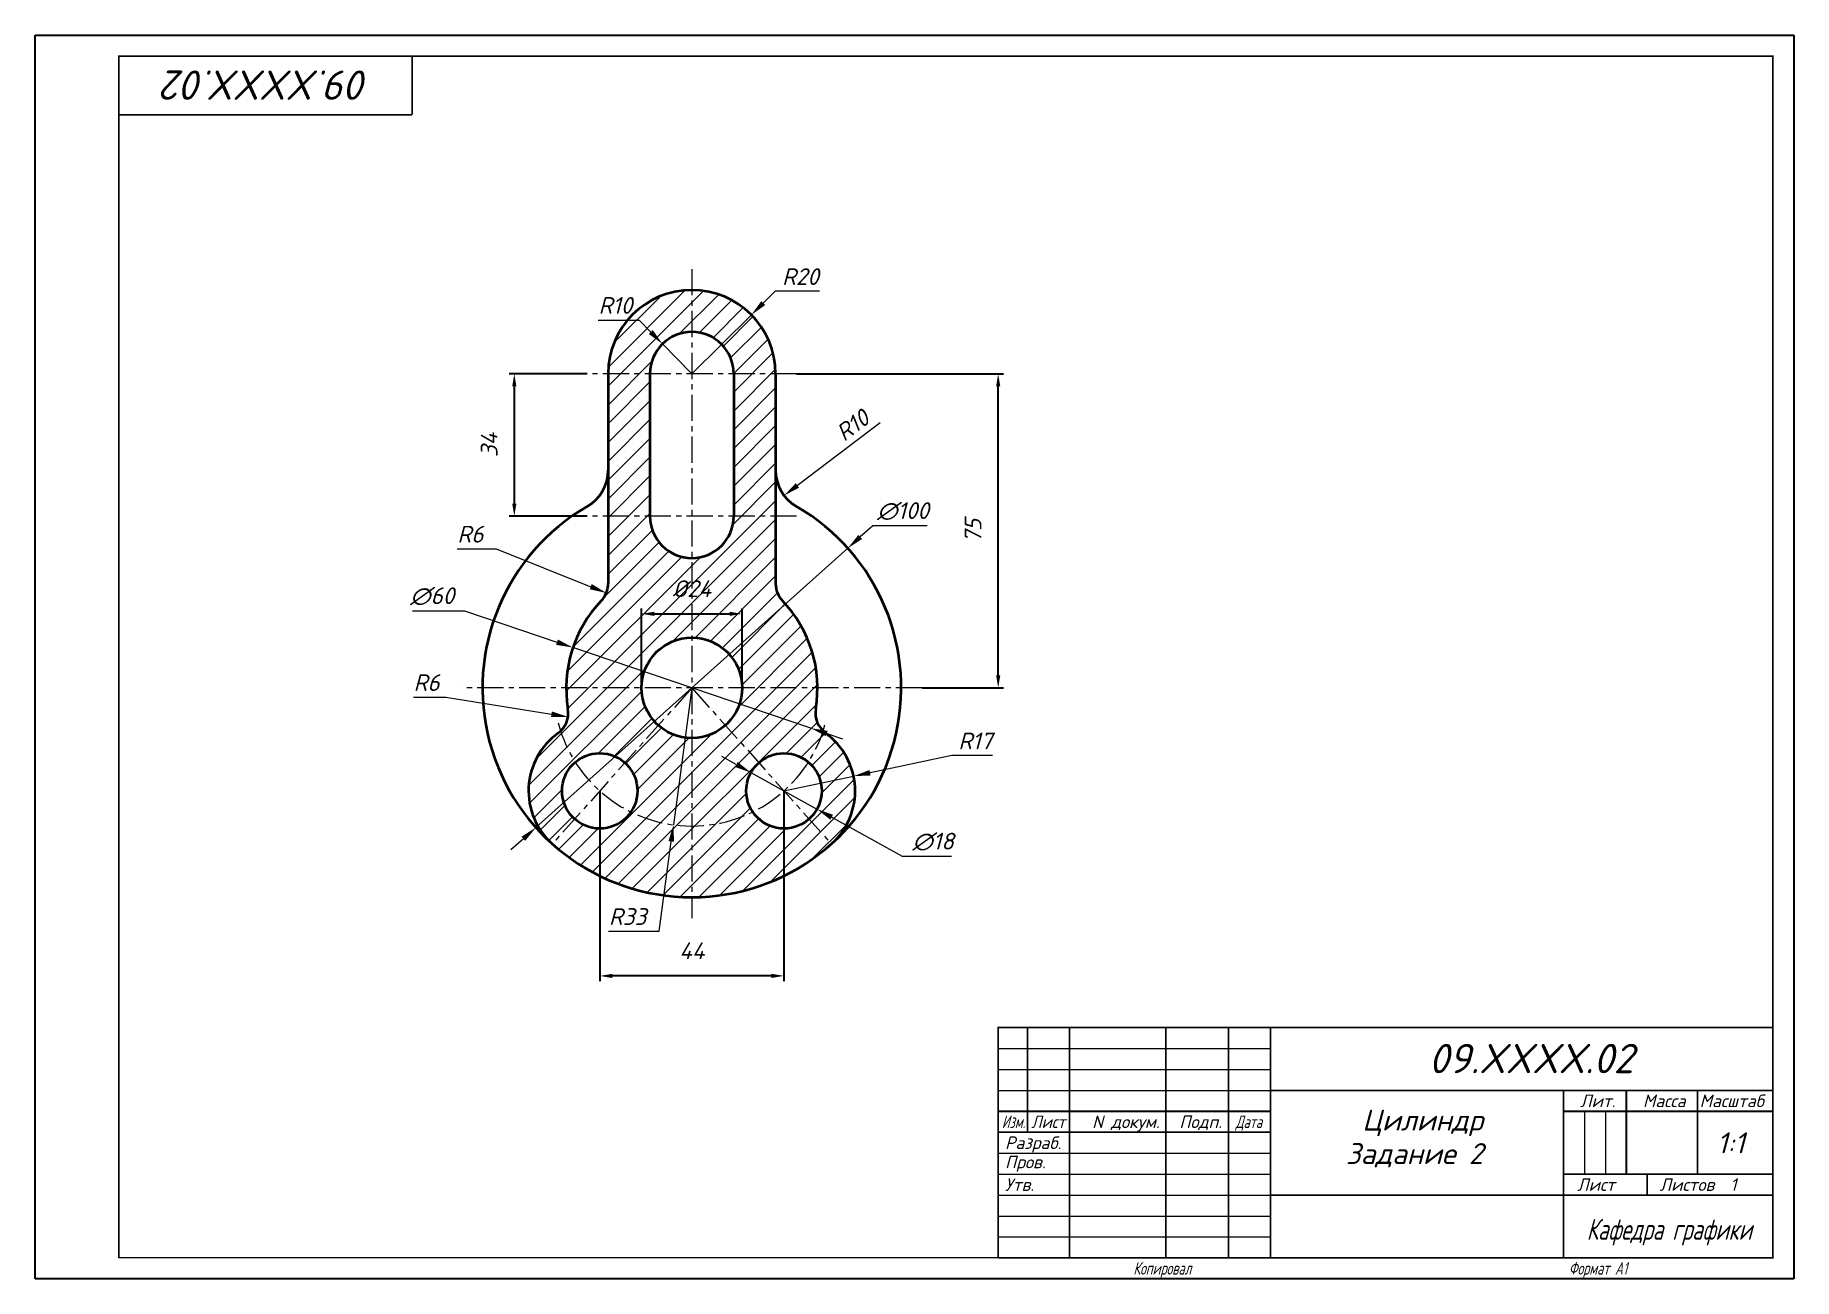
# Model space of a CAD drawing. Header units: millimetres. Extents: x 0 to 420, y 0 to 297.
import ezdxf
from ezdxf.enums import TextEntityAlignment as Align

# ---------------------------------------------------------------- set-up
doc = ezdxf.new("R2010")
doc.units = ezdxf.units.MM
doc.linetypes.add('CENTER', pattern=[2, 1.25, -0.25, 0.25, -0.25])
doc.layers.get('0').update_dxf_attribs({"lineweight": 15})
for name, color, linetype, lineweight in [('Осевая', 7, 'CENTER', 15), ('ОСН', 7, 'Continuous', 35), ('Размер', 7, 'Continuous', 18)]:
    doc.layers.add(name, color=color, linetype=linetype, lineweight=lineweight)
doc.styles.add('ESKD', font='isocpeur.ttf', dxfattribs={"oblique": 15, "height": 4})
doc.styles.get("Standard").update_dxf_attribs({"font": 'isocpeur.ttf', "oblique": 15})
doc.dimstyles.new('ESKD', dxfattribs={"dimtxt": 5, "dimasz": 4, "dimexe": 1.25, "dimexo": 0, "dimgap": 1.5, "dimtad": 3, "dimdec": 0, "dimdsep": 46, "dimtxsty": 'ESKD', "dimcen": 1.5, "dimdle": 1.25, "dimclrd": 256, "dimclre": 256, "dimclrt": 256, "dimazin": 2, "dimtfac": 0.766667, "dimtdec": 0, "dimtmove": 0, "dimatfit": 3, "dimtvp": 1.5, "dimtolj": 1, "dimtzin": 0, "dimlwd": -1, "dimlwe": -1, "dimarcsym": 0})
doc.dimstyles.new('ISO-25', dxfattribs={"dimtxt": 5, "dimasz": 3, "dimexe": 1.25, "dimexo": 0, "dimgap": 1.5, "dimtad": 0, "dimtoh": 1, "dimdec": 0, "dimzin": 0, "dimdsep": 46, "dimtxsty": 'ESKD', "dimcen": -3, "dimdle": 1.25, "dimadec": 0, "dimazin": 0, "dimtfac": 0.766667, "dimtdec": 0, "dimtofl": 0, "dimtmove": 2, "dimatfit": 3, "dimtvp": 1.5, "dimtolj": 1, "dimtzin": 0, "dimarcsym": 0})

# ---------------------------------------------------------------- blocks, each defined once
blk = doc.blocks.new('*D1')
at = {"layer": 'DEFPOINTS', "color": 0, "ltscale": 5, "transparency": 16777216}
for p in [(181.83, 216.13), (229.99, 216.13), (211.83, 141.13)]:
    blk.add_point(p, dxfattribs=at)
at = {"layer": 'Размер', "color": 0, "lineweight": -2, "ltscale": 5, "transparency": 16777216}
for p, q in [((181.83, 216.13), (231.24, 216.13)), ((229.99, 144.13), (229.99, 213.13)), ((211.83, 141.13), (231.24, 141.13))]:
    blk.add_line(p, q, dxfattribs=at)
at = {"layer": 'Размер', "color": 0, "ltscale": 5, "transparency": 16777216}
for points in [[(229.49, 213.13), (230.49, 213.13), (229.99, 216.13)], [(229.49, 144.13), (230.49, 144.13), (229.99, 141.13)]]:
    blk.add_solid(points, dxfattribs=at)
at = {"layer": 'Размер', "color": 0, "ltscale": 5, "transparency": 16777216, "insert": (223.99, 178.63), "char_height": 4, "attachment_point": 5, "rotation": 90, "style": 'ESKD'}
blk.add_mtext('\\A1;75', dxfattribs=at)
blk = doc.blocks.new('*D2')
at = {"layer": 'DEFPOINTS', "color": 0, "ltscale": 5, "transparency": 16777216}
for p in [(131.83, 216.13), (114.43, 182.13), (131.83, 182.13)]:
    blk.add_point(p, dxfattribs=at)
at = {"layer": 'Размер', "color": 0, "lineweight": -2, "ltscale": 5, "transparency": 16777216}
for p, q in [((131.83, 216.13), (113.18, 216.13)), ((114.43, 213.13), (114.43, 185.13)), ((131.83, 182.13), (113.18, 182.13))]:
    blk.add_line(p, q, dxfattribs=at)
at = {"layer": 'Размер', "color": 0, "ltscale": 5, "transparency": 16777216}
for points in [[(113.93, 213.13), (114.93, 213.13), (114.43, 216.13)], [(113.93, 185.13), (114.93, 185.13), (114.43, 182.13)]]:
    blk.add_solid(points, dxfattribs=at)
at = {"layer": 'Размер', "color": 0, "ltscale": 5, "transparency": 16777216, "insert": (108.43, 199.13), "char_height": 4, "attachment_point": 5, "rotation": 90, "style": 'ESKD'}
blk.add_mtext('\\A1;34', dxfattribs=at)
blk = doc.blocks.new('*D3')
at = {"layer": 'DEFPOINTS', "color": 0, "ltscale": 5, "transparency": 16777216}
for p in [(134.83, 116.53), (178.83, 116.53), (134.83, 72.34)]:
    blk.add_point(p, dxfattribs=at)
at = {"layer": 'Размер', "color": 0, "lineweight": -2, "ltscale": 5, "transparency": 16777216}
for p, q in [((134.83, 116.53), (134.83, 71.09)), ((178.83, 116.53), (178.83, 71.09)), ((175.83, 72.34), (137.83, 72.34))]:
    blk.add_line(p, q, dxfattribs=at)
at = {"layer": 'Размер', "color": 0, "ltscale": 5, "transparency": 16777216}
for points in [[(137.83, 72.84), (137.83, 71.84), (134.83, 72.34)], [(175.83, 72.84), (175.83, 71.84), (178.83, 72.34)]]:
    blk.add_solid(points, dxfattribs=at)
at = {"layer": 'Размер', "color": 0, "ltscale": 5, "transparency": 16777216, "insert": (156.83, 78.34), "char_height": 4, "attachment_point": 5, "style": 'ESKD'}
blk.add_mtext('\\A1;44', dxfattribs=at)
blk = doc.blocks.new('*D4')
at = {"layer": 'DEFPOINTS', "color": 0, "ltscale": 5, "transparency": 16777216}
for p in [(168.83, 158.81), (144.83, 141.13), (168.83, 141.13)]:
    blk.add_point(p, dxfattribs=at)
at = {"layer": 'Размер', "color": 0, "lineweight": -2, "ltscale": 5, "transparency": 16777216}
for p, q in [((144.83, 141.13), (144.83, 160.06)), ((168.83, 141.13), (168.83, 160.06)), ((147.83, 158.81), (165.83, 158.81))]:
    blk.add_line(p, q, dxfattribs=at)
at = {"layer": 'Размер', "color": 0, "ltscale": 5, "transparency": 16777216}
for points in [[(147.83, 159.31), (147.83, 158.31), (144.83, 158.81)], [(165.83, 159.31), (165.83, 158.31), (168.83, 158.81)]]:
    blk.add_solid(points, dxfattribs=at)
at = {"layer": 'Размер', "color": 0, "ltscale": 5, "transparency": 16777216, "insert": (156.83, 164.81), "char_height": 4, "attachment_point": 5, "style": 'ESKD'}
blk.add_mtext('\\A1;%%c24', dxfattribs=at)
blk = doc.blocks.new('*D5')
at = {"layer": 'DEFPOINTS', "color": 0, "ltscale": 5, "transparency": 16777216}
for p in [(149.82, 223.26), (156.83, 216.13)]:
    blk.add_point(p, dxfattribs=at)
at = {"layer": 'Размер', "ltscale": 5, "transparency": 16777216}
for p, q in [((134.43, 228.96), (144.21, 228.96)), ((144.21, 228.96), (147.01, 226.11)), ((156.83, 216.13), (149.82, 223.26))]:
    blk.add_line(p, q, dxfattribs=at)
blk.add_solid([(147.49, 226.58), (146.54, 225.64), (149.82, 223.26)], dxfattribs=at)
at = {"layer": 'Размер', "ltscale": 5, "transparency": 16777216, "insert": (138.57, 232.46), "char_height": 4, "attachment_point": 5, "style": 'ESKD'}
blk.add_mtext('\\A1;R10', dxfattribs=at)
blk = doc.blocks.new('*D6')
at = {"layer": 'DEFPOINTS', "color": 0, "ltscale": 5, "transparency": 16777216}
for p in [(171.04, 230.21), (156.83, 216.13)]:
    blk.add_point(p, dxfattribs=at)
at = {"layer": 'Размер', "ltscale": 5, "transparency": 16777216}
for p, q in [((176.72, 235.83), (173.88, 233.02)), ((187.3, 235.83), (176.72, 235.83)), ((156.83, 216.13), (171.04, 230.21))]:
    blk.add_line(p, q, dxfattribs=at)
blk.add_solid([(173.41, 233.49), (174.35, 232.55), (171.04, 230.21)], dxfattribs=at)
at = {"layer": 'Размер', "ltscale": 5, "transparency": 16777216, "insert": (182.76, 239.33), "char_height": 4, "attachment_point": 5, "style": 'ESKD'}
blk.add_mtext('\\A1;R20', dxfattribs=at)
blk = doc.blocks.new('*D7')
at = {"layer": 'DEFPOINTS', "color": 0, "ltscale": 5, "transparency": 16777216}
for p in [(186.83, 193.09), (178.85, 187.06)]:
    blk.add_point(p, dxfattribs=at)
at = {"layer": 'Размер', "ltscale": 5, "transparency": 16777216}
blk.add_line((201.8, 204.41), (182.04, 189.47), dxfattribs=at)
blk.add_solid([(181.64, 190.01), (182.44, 188.94), (178.85, 187.06)], dxfattribs=at)
at = {"layer": 'Размер', "ltscale": 5, "transparency": 16777216, "insert": (195.2, 203.81), "char_height": 4, "attachment_point": 5, "rotation": 37.0842, "style": 'ESKD'}
blk.add_mtext('\\A1;R10', dxfattribs=at)
blk = doc.blocks.new('*D8')
at = {"layer": 'DEFPOINTS', "color": 0, "ltscale": 5, "transparency": 16777216}
for p in [(194.07, 174.49), (119.59, 107.77)]:
    blk.add_point(p, dxfattribs=at)
at = {"layer": 'Размер', "ltscale": 5, "transparency": 16777216}
for p, q in [((200.03, 179.83), (197.05, 177.16)), ((213, 179.83), (200.03, 179.83)), ((119.59, 107.77), (194.07, 174.49)), ((116.61, 105.1), (113.63, 102.43))]:
    blk.add_line(p, q, dxfattribs=at)
for points in [[(196.6, 177.66), (197.49, 176.67), (194.07, 174.49)], [(116.16, 105.6), (117.05, 104.6), (119.59, 107.77)]]:
    blk.add_solid(points, dxfattribs=at)
at = {"layer": 'Размер', "ltscale": 5, "transparency": 16777216, "insert": (207.26, 183.33), "char_height": 4, "attachment_point": 5, "style": 'ESKD'}
blk.add_mtext('\\A1;∅100', dxfattribs=at)
blk = doc.blocks.new('*D9')
at = {"layer": 'DEFPOINTS', "color": 0, "ltscale": 5, "transparency": 16777216}
for p in [(130.83, 166.03), (136.4, 163.8)]:
    blk.add_point(p, dxfattribs=at)
at = {"layer": 'Размер', "ltscale": 5, "transparency": 16777216}
for p, q in [((100.8, 174.33), (110.08, 174.33)), ((110.08, 174.33), (132.69, 165.29))]:
    blk.add_line(p, q, dxfattribs=at)
blk.add_solid([(132.93, 165.91), (132.44, 164.67), (136.4, 163.8)], dxfattribs=at)
at = {"layer": 'Размер', "ltscale": 5, "transparency": 16777216, "insert": (103.94, 177.83), "char_height": 4, "attachment_point": 5, "style": 'ESKD'}
blk.add_mtext('\\A1;R6', dxfattribs=at)
blk = doc.blocks.new('*D10')
at = {"layer": 'DEFPOINTS', "color": 0, "ltscale": 5, "transparency": 16777216}
for p in [(128.41, 150.75), (185.25, 131.51)]:
    blk.add_point(p, dxfattribs=at)
at = {"layer": 'Размер', "ltscale": 5, "transparency": 16777216}
for p, q in [((90.09, 159.5), (102.56, 159.5)), ((102.56, 159.5), (124.62, 152.03)), ((185.25, 131.51), (128.41, 150.75)), ((189.03, 130.23), (192.82, 128.95))]:
    blk.add_line(p, q, dxfattribs=at)
for points in [[(124.84, 152.67), (124.41, 151.4), (128.41, 150.75)], [(189.25, 130.86), (188.82, 129.6), (185.25, 131.51)]]:
    blk.add_solid(points, dxfattribs=at)
at = {"layer": 'Размер', "ltscale": 5, "transparency": 16777216, "insert": (94.82, 163), "char_height": 4, "attachment_point": 5, "style": 'ESKD'}
blk.add_mtext('\\A1;∅60', dxfattribs=at)
blk = doc.blocks.new('*D11')
at = {"layer": 'DEFPOINTS', "color": 0, "ltscale": 5, "transparency": 16777216}
for p in [(121.33, 135.16), (127.25, 134.2)]:
    blk.add_point(p, dxfattribs=at)
at = {"layer": 'Размер', "ltscale": 5, "transparency": 16777216}
for p, q in [((90.34, 138.88), (98.11, 138.88)), ((98.11, 138.88), (123.3, 134.84))]:
    blk.add_line(p, q, dxfattribs=at)
blk.add_solid([(123.41, 135.5), (123.2, 134.18), (127.25, 134.2)], dxfattribs=at)
at = {"layer": 'Размер', "ltscale": 5, "transparency": 16777216, "insert": (93.47, 142.38), "char_height": 4, "attachment_point": 5, "style": 'ESKD'}
blk.add_mtext('\\A1;R6', dxfattribs=at)
blk = doc.blocks.new('*D12')
at = {"layer": 'DEFPOINTS', "color": 0, "ltscale": 5, "transparency": 16777216}
for p in [(156.83, 141.13), (152.44, 108.42)]:
    blk.add_point(p, dxfattribs=at)
at = {"layer": 'Размер', "ltscale": 5, "transparency": 16777216}
for p, q in [((156.83, 141.13), (152.44, 108.42)), ((149.03, 83.01), (151.91, 104.46)), ((136.96, 83.01), (149.03, 83.01))]:
    blk.add_line(p, q, dxfattribs=at)
blk.add_solid([(151.25, 104.55), (152.57, 104.37), (152.44, 108.42)], dxfattribs=at)
at = {"layer": 'Размер', "ltscale": 5, "transparency": 16777216, "insert": (141.5, 86.51), "char_height": 4, "attachment_point": 5, "style": 'ESKD'}
blk.add_mtext('\\A1;R33', dxfattribs=at)
blk = doc.blocks.new('*D13')
at = {"layer": 'DEFPOINTS', "color": 0, "ltscale": 5, "transparency": 16777216}
for p in [(170.95, 120.89), (186.71, 112.18)]:
    blk.add_point(p, dxfattribs=at)
at = {"layer": 'Размер', "ltscale": 5, "transparency": 16777216}
for p, q in [((167.45, 122.82), (163.95, 124.76)), ((170.95, 120.89), (186.71, 112.18)), ((207.13, 100.89), (190.21, 110.24)), ((218.8, 100.89), (207.13, 100.89))]:
    blk.add_line(p, q, dxfattribs=at)
for points in [[(167.78, 123.41), (167.13, 122.24), (170.95, 120.89)], [(190.53, 110.83), (189.88, 109.66), (186.71, 112.18)]]:
    blk.add_solid(points, dxfattribs=at)
at = {"layer": 'Размер', "ltscale": 5, "transparency": 16777216, "insert": (214.46, 104.39), "char_height": 4, "attachment_point": 5, "style": 'ESKD'}
blk.add_mtext('\\A1;∅18', dxfattribs=at)
blk = doc.blocks.new('*D14')
at = {"layer": 'DEFPOINTS', "color": 0, "ltscale": 5, "transparency": 16777216}
for p in [(195.46, 120.04), (178.83, 116.53)]:
    blk.add_point(p, dxfattribs=at)
at = {"layer": 'Размер', "ltscale": 5, "transparency": 16777216}
for p, q in [((218.88, 124.96), (199.38, 120.86)), ((228.65, 124.96), (218.88, 124.96)), ((178.83, 116.53), (195.46, 120.04))]:
    blk.add_line(p, q, dxfattribs=at)
blk.add_solid([(199.24, 121.51), (199.52, 120.21), (195.46, 120.04)], dxfattribs=at)
at = {"layer": 'Размер', "ltscale": 5, "transparency": 16777216, "insert": (224.52, 128.46), "char_height": 4, "attachment_point": 5, "style": 'ESKD'}
blk.add_mtext('\\A1;R17', dxfattribs=at)

msp = doc.modelspace()

# ---------------------------------------------------------------- hatches: boundary and pattern name
at = {"ltscale": 5}
h = msp.add_hatch(dxfattribs=at)
h.set_pattern_fill('ANSI31', color=256, style=0)
h.paths.add_polyline_path([(136.83, 166.03, -0.193302), (135.16, 161.88, 0.236929), (127.25, 136.15, -0.284915), (124.85, 130.3, 0.478297), (123.5, 103.86, 0.381966), (190.16, 103.86, 0.478297), (188.81, 130.3, -0.284915), (186.41, 136.15, 0.236929), (178.5, 161.88, -0.193302), (176.83, 166.03), (176.83, 216.13, 1), (136.83, 216.13)])
h.paths.add_polyline_path([(146.83, 216.13, -1), (166.83, 216.13), (166.83, 182.13, -1), (146.83, 182.13)], flags=16)
h.paths.add_polyline_path([(168.83, 141.13, -1), (144.83, 141.13, -1)], flags=16)
h.paths.add_polyline_path([(143.83, 116.53, -1), (125.83, 116.53, -1)], flags=16)
h.paths.add_polyline_path([(187.83, 116.53, -1), (169.83, 116.53, -1)], flags=16)
h.paths.add_polyline_path([(150.89, 167.81), (162.77, 167.81), (162.77, 161.81), (150.89, 161.81)], flags=24)
h.paths.add_polyline_path([(200.53, 186.33), (214, 186.33), (214, 180.33), (200.53, 180.33)], flags=9)

# ---------------------------------------------------------------- linework, layer by layer
for p, q in [((230, 55), (295, 55)), ((230, 50), (295, 50)), ((230, 45), (295, 45)), ((370, 40), (370, 25)), ((370, 40), (370, 25)), ((375, 40), (375, 25)), ((375, 40), (375, 25)), ((230, 30), (295, 30)), ((230, 25), (295, 25)), ((230, 20), (295, 20)), ((230, 15), (295, 15)), ((230, 10), (295, 10)), ((230, 5), (20, 5))]:
    msp.add_line(p, q)
at = {"const_width": 0.4}
for points in [[(20, 5), (20, 292), (415, 292), (415, 5), (230, 5)], [(90, 292), (90, 278)], [(20, 278), (90, 278)], [(230, 5), (230, 60), (415, 60)], [(237, 35), (237, 60)], [(247, 5), (247, 60)], [(270, 5), (270, 60)], [(285, 60), (285, 5)], [(295, 5), (295, 60)], [(295, 45), (415, 45)], [(365, 45), (365, 5)], [(380, 45), (380, 25)], [(380, 45), (380, 25)], [(397, 45), (397, 25)], [(397, 45), (397, 25)], [(230, 40), (295, 40)], [(365, 40), (415, 40)], [(365, 40), (415, 40)], [(230, 35), (295, 35)], [(365, 25), (415, 25)], [(365, 25), (415, 25)], [(385, 25), (385, 20)], [(385, 25), (385, 20)], [(295, 20), (415, 20)]]:
    msp.add_lwpolyline(points, dxfattribs=at)
at = {"layer": 'DEFPOINTS'}
for p, q in [((0, 297), (420, 297)), ((0, 0), (0, 297)), ((420, 297), (420, 0)), ((420, 0), (0, 0))]:
    msp.add_line(p, q, dxfattribs=at)
at = {"layer": 'Осевая', "ltscale": 5}
for p, q in [((156.83, 241.13), (156.83, 86.13)), ((181.83, 216.13), (131.83, 216.13)), ((181.83, 182.13), (131.83, 182.13)), ((211.83, 141.13), (101.83, 141.13)), ((156.83, 141.13), (123.5, 103.86)), ((156.83, 141.13), (190.16, 103.86))]:
    msp.add_line(p, q, dxfattribs=at)
msp.add_arc((156.83, 141.13), 33, 194.7084, 345.2916, dxfattribs=at)
at = {"layer": 'ОСН', "ltscale": 10}
for p, q in [((136.83, 216.13), (136.83, 166.03)), ((146.83, 216.13), (146.83, 182.13)), ((166.83, 216.13), (166.83, 182.13)), ((176.83, 216.13), (176.83, 166.03))]:
    msp.add_line(p, q, dxfattribs=at)
for centre, radius in [((156.83, 141.13), 12), ((134.83, 116.53), 9), ((178.83, 116.53), 9)]:
    msp.add_circle(centre, radius, dxfattribs=at)
for centre, radius, start, end in [((156.83, 216.13), 20, 0, 180), ((156.83, 216.13), 10, 0, 180), ((126.83, 193.09), 10, 300, 360), ((186.83, 193.09), 10, 180, 240), ((156.83, 141.13), 50, 120, 60), ((156.83, 182.13), 10, 180, 0), ((130.83, 166.03), 6, 316.2383, 0), ((182.83, 166.03), 6, 180, 223.7617), ((156.83, 141.13), 30, 136.2383, 189.5552), ((156.83, 141.13), 30, 350.4448, 43.7617), ((121.33, 135.16), 6, 305.943, 9.5552), ((192.33, 135.16), 6, 170.4448, 234.057), ((134.83, 116.53), 17, 125.943, 228.1897), ((178.83, 116.53), 17, 311.8103, 54.057)]:
    msp.add_arc(centre, radius, start, end, dxfattribs=at)

# ---------------------------------------------------------------- texts
at = {"oblique": 15}
msp.add_text('09.XXXX.02', height=7, rotation=180, dxfattribs=at).set_placement((79.92, 288.57))
for s, height, p in [('09.XXXX.02', 7, (332.79, 49.11)), ('Лит.', 3, (368.96, 41)), ('Масса', 3, (383.96, 41)), ('Масштаб', 3, (397.5, 41)), ('N докум.', 3, (252.44, 36)), ('Подп.', 3, (273.25, 36)), ('Цилиндр', 5, (316.93, 35.41)), ('Разраб.', 3, (231.63, 31)), ('Пров.', 3, (231.63, 26.4)), ('Задание 2', 5, (313.02, 27.41)), ('Утв.', 3, (231.63, 21)), ('Лист', 3, (368.26, 21)), ('Листов  1', 3, (387.96, 21))]:
    msp.add_text(s, height=height, dxfattribs=at).set_placement(p)
for s, height, width, p in [('Изм.', 3, 0.7, (230.86, 36)), ('Лист', 3, 0.9, (237.89, 36)), ('Дата', 3, 0.7, (286.68, 36)), ('Кафедра графики', 5, 0.7, (370.52, 9.32)), ('Копировал', 3, 0.7, (262.26, 1)), ('Формат А1', 3, 0.7, (366.26, 1))]:
    msp.add_text(s, height=height, dxfattribs=dict(at, width=width)).set_placement(p)
msp.add_text('1:1', height=5, dxfattribs=at).set_placement((404.96, 29.97), align=Align.CENTER)

# ---------------------------------------------------------------- dimensions: what is measured, and where the dimension line sits
at = {"layer": 'Размер', "ltscale": 5}
for mpoint, picture, middle in [((171.04, 230.21), '*D6', (182.76, 239.33)), ((149.82, 223.26), '*D5', (138.57, 232.46))]:
    dim = msp.add_radius_dim(center=(156.83, 216.13), mpoint=mpoint, dimstyle='ESKD', override={"dimtoh": 1}, dxfattribs=at)
    dim.commit()
    dim.dimension.update_dxf_attribs({"geometry": picture, "text_midpoint": middle})
for base, p1, p2, picture, middle in [((114.43, 182.13), (131.83, 216.13), (131.83, 182.13), '*D2', (108.43, 199.13)), ((229.99, 216.13), (211.83, 141.13), (181.83, 216.13), '*D1', (223.99, 178.63))]:
    dim = msp.add_linear_dim(base=base, p1=p1, p2=p2, angle=90, dimstyle='ISO-25', dxfattribs=at)
    dim.commit()
    dim.dimension.update_dxf_attribs({"geometry": picture, "text_midpoint": middle})
dim = msp.add_radius_dim(center=(186.83, 193.09), mpoint=(178.85, 187.06), dimstyle='ESKD', dxfattribs=at)
dim.commit()
dim.dimension.update_dxf_attribs({"geometry": '*D7', "text_midpoint": (197.31, 201.01), "dimtype": 164})
dim = msp.add_diameter_dim_2p(p1=(119.59, 107.77), p2=(194.07, 174.49), dimstyle='ESKD', override={"dimtoh": 1}, dxfattribs=at)
dim.commit()
dim.dimension.update_dxf_attribs({"geometry": '*D8', "text_midpoint": (207.26, 183.33)})
for center, mpoint, override, picture, middle in [((130.83, 166.03), (136.4, 163.8), {"dimtoh": 1}, '*D9', (103.94, 174.33)), ((121.33, 135.16), (127.25, 134.2), {"dimtoh": 1, "dimtmove": 1}, '*D11', (98.11, 138.88)), ((156.83, 141.13), (152.44, 108.42), {"dimtoh": 1}, '*D12', (141.5, 83.01)), ((178.83, 116.53), (195.46, 120.04), {"dimtoh": 1}, '*D14', (218.88, 124.96))]:
    dim = msp.add_radius_dim(center=center, mpoint=mpoint, dimstyle='ESKD', override=override, dxfattribs=at)
    dim.commit()
    dim.dimension.update_dxf_attribs({"geometry": picture, "text_midpoint": middle, "dimtype": 164})
for p1, p2, picture, middle in [((185.25, 131.51), (128.41, 150.75), '*D10', (94.82, 159.5)), ((170.95, 120.89), (186.71, 112.18), '*D13', (214.46, 100.89))]:
    dim = msp.add_diameter_dim_2p(p1=p1, p2=p2, dimstyle='ESKD', override={"dimtoh": 1}, dxfattribs=at)
    dim.commit()
    dim.dimension.update_dxf_attribs({"geometry": picture, "text_midpoint": middle, "dimtype": 163})
dim = msp.add_linear_dim(base=(168.83, 158.81), p1=(144.83, 141.13), p2=(168.83, 141.13), text='%%c24', dimstyle='ISO-25', dxfattribs=at)
dim.commit()
dim.dimension.update_dxf_attribs({"geometry": '*D4', "text_midpoint": (156.83, 164.81)})
dim = msp.add_linear_dim(base=(134.83, 72.34), p1=(178.83, 116.53), p2=(134.83, 116.53), dimstyle='ISO-25', dxfattribs=at)
dim.commit()
dim.dimension.update_dxf_attribs({"geometry": '*D3', "text_midpoint": (156.83, 78.34)})

doc.saveas('drawing.dxf')
